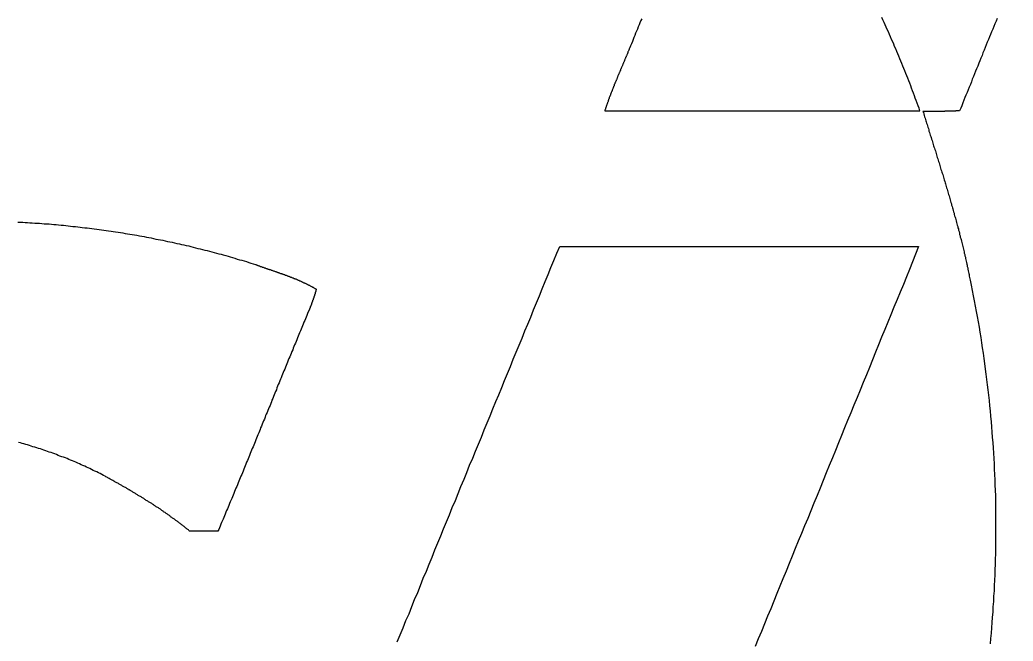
# Model space of a CAD drawing. Extents: x 0 to 712, y 0 to 505.
# Drawn here: x 197.59 to 217.49, y 437.72 to 450.17 of the extents above; entities that cross this region are included whole.
import ezdxf

# ---------------------------------------------------------------- set-up
doc = ezdxf.new("R2010")
doc.units = 0
doc.layers.add('GRAVIRANJE', color=3, linetype='CONTINUOUS')
doc.layers.add('IZREZ', color=7, linetype='CONTINUOUS')

msp = doc.modelspace()

# ---------------------------------------------------------------- linework, layer by layer
at = {"layer": 'GRAVIRANJE'}
for points in [[(210.046, 450.191), (210.028, 450.152), (210.011, 450.108), (209.994, 450.065), (209.976, 450.025), (209.959, 449.982), (209.941, 449.943), (209.924, 449.899), (209.907, 449.855), (209.889, 449.816), (209.872, 449.773), (209.859, 449.733), (209.841, 449.69), (209.824, 449.646), (209.806, 449.607), (209.802, 449.598), (209.798, 449.585), (209.793, 449.577), (209.789, 449.568), (209.785, 449.559), (209.78, 449.546), (209.776, 449.537), (209.771, 449.529), (209.767, 449.52), (209.767, 449.507), (209.763, 449.498), (209.758, 449.49), (209.754, 449.481), (209.75, 449.468), (209.745, 449.459), (209.741, 449.45), (209.737, 449.442), (209.732, 449.429), (209.728, 449.42), (209.724, 449.411), (209.719, 449.398), (209.715, 449.389), (209.711, 449.381), (209.706, 449.372), (209.702, 449.359), (209.702, 449.35), (209.697, 449.341), (209.693, 449.333), (209.689, 449.32), (209.684, 449.311), (209.68, 449.302), (209.676, 449.294), (209.671, 449.28), (209.667, 449.272), (209.663, 449.263), (209.658, 449.254), (209.654, 449.241), (209.65, 449.233), (209.645, 449.224), (209.641, 449.215), (209.636, 449.202), (209.632, 449.193), (209.628, 449.185), (209.623, 449.176), (209.623, 449.163), (209.619, 449.154), (209.615, 449.145), (209.61, 449.137), (209.606, 449.124), (209.602, 449.115), (209.597, 449.106), (209.593, 449.097), (209.589, 449.084), (209.584, 449.076), (209.58, 449.067), (209.575, 449.058), (209.571, 449.045), (209.567, 449.037), (209.562, 449.028), (209.558, 449.019), (209.554, 449.006), (209.554, 448.997), (209.549, 448.989), (209.545, 448.98), (209.541, 448.967), (209.536, 448.958), (209.532, 448.949), (209.528, 448.941), (209.523, 448.928), (209.519, 448.919), (209.514, 448.91), (209.51, 448.897), (209.506, 448.888), (209.501, 448.88), (209.497, 448.871), (209.497, 448.858), (209.493, 448.849), (209.488, 448.84), (209.484, 448.832), (209.48, 448.819), (209.475, 448.81), (209.471, 448.801), (209.467, 448.788), (209.462, 448.78), (209.458, 448.771), (209.454, 448.762), (209.454, 448.749), (209.449, 448.74), (209.445, 448.732), (209.44, 448.723), (209.436, 448.71), (209.432, 448.701), (209.427, 448.692), (209.423, 448.679), (209.423, 448.671), (209.419, 448.662), (209.414, 448.653), (209.41, 448.64), (209.406, 448.631), (209.401, 448.623), (209.397, 448.61), (209.397, 448.601), (209.393, 448.592), (209.388, 448.583), (209.384, 448.57), (209.379, 448.562), (209.375, 448.553), (209.375, 448.54), (209.371, 448.531), (209.366, 448.522), (209.362, 448.509), (209.358, 448.501), (209.353, 448.492), (209.353, 448.483), (209.349, 448.47), (209.345, 448.462), (209.34, 448.453), (209.336, 448.44), (209.336, 448.431), (209.332, 448.422), (209.327, 448.409), (209.323, 448.401), (209.323, 448.392), (209.318, 448.379), (209.314, 448.37), (209.31, 448.361), (209.305, 448.348), (209.358, 448.348), (209.406, 448.348), (209.458, 448.348), (209.506, 448.348), (209.554, 448.348), (209.606, 448.348), (209.654, 448.348), (209.706, 448.348), (209.754, 448.348), (209.802, 448.348), (209.854, 448.348), (209.902, 448.348), (209.954, 448.348), (210.002, 448.348), (210.05, 448.348), (210.103, 448.348), (210.15, 448.348), (210.203, 448.348), (210.251, 448.348), (210.299, 448.348), (210.351, 448.348), (210.399, 448.348), (210.447, 448.348), (210.499, 448.348), (210.547, 448.348), (210.599, 448.348), (210.647, 448.348), (210.695, 448.348), (210.747, 448.348), (210.795, 448.348), (210.847, 448.348), (210.895, 448.348), (210.943, 448.348), (210.996, 448.348), (211.043, 448.348), (211.096, 448.348), (211.144, 448.348), (211.192, 448.348), (211.244, 448.348), (211.292, 448.348), (211.344, 448.348), (211.392, 448.348), (211.44, 448.344), (211.492, 448.344), (211.54, 448.344), (211.592, 448.344), (211.64, 448.344), (211.688, 448.344), (211.74, 448.344), (211.788, 448.344), (211.841, 448.344), (211.889, 448.344), (211.936, 448.344), (211.989, 448.344), (212.037, 448.344), (212.089, 448.344), (212.137, 448.344), (212.185, 448.344), (212.237, 448.344), (212.285, 448.344), (212.337, 448.344), (212.385, 448.344), (212.433, 448.344), (212.485, 448.344), (212.533, 448.344), (212.585, 448.344), (212.633, 448.344), (212.681, 448.344), (212.734, 448.344), (212.781, 448.344), (212.834, 448.344), (212.882, 448.344), (212.93, 448.344), (212.982, 448.344), (213.03, 448.344), (213.082, 448.344), (213.13, 448.344), (213.178, 448.344), (213.23, 448.344), (213.278, 448.344), (213.33, 448.344), (213.378, 448.344), (213.426, 448.344), (213.478, 448.344), (213.526, 448.348), (213.579, 448.348), (213.627, 448.348), (213.679, 448.348), (213.727, 448.348), (213.775, 448.348), (213.827, 448.348), (213.875, 448.348), (213.927, 448.348), (213.975, 448.348), (214.023, 448.348), (214.075, 448.348), (214.123, 448.348), (214.175, 448.348), (214.223, 448.348), (214.271, 448.348), (214.324, 448.348), (214.371, 448.348), (214.424, 448.348), (214.472, 448.348), (214.52, 448.348), (214.572, 448.348), (214.62, 448.348), (214.672, 448.348), (214.72, 448.348), (214.772, 448.348), (214.82, 448.348), (214.868, 448.348), (214.92, 448.348), (214.968, 448.348), (215.02, 448.348), (215.068, 448.348), (215.116, 448.348), (215.169, 448.348), (215.216, 448.348), (215.269, 448.348), (215.317, 448.348), (215.369, 448.348), (215.417, 448.348), (215.465, 448.348), (215.517, 448.348), (215.565, 448.348), (215.617, 448.348), (215.6, 448.401), (215.582, 448.448), (215.561, 448.501), (215.543, 448.549), (215.526, 448.601), (215.508, 448.649), (215.491, 448.701), (215.469, 448.749), (215.452, 448.797), (215.434, 448.849), (215.413, 448.897), (215.395, 448.945), (215.378, 448.997), (215.356, 449.045), (215.338, 449.093), (215.317, 449.145), (215.299, 449.193), (215.277, 449.241), (215.256, 449.294), (215.238, 449.341), (215.216, 449.389), (215.195, 449.437), (215.177, 449.485), (215.156, 449.537), (215.134, 449.585), (215.112, 449.633), (215.095, 449.681), (215.073, 449.729), (215.051, 449.777), (215.029, 449.829), (215.007, 449.877), (214.986, 449.925), (214.964, 449.973), (214.942, 450.021), (214.92, 450.069), (214.899, 450.117), (214.877, 450.165), (214.855, 450.213)], [(217.164, 450.195), (217.142, 450.139), (217.12, 450.086), (217.098, 450.034), (217.077, 449.982), (217.055, 449.929), (217.033, 449.877), (217.011, 449.825), (216.989, 449.773), (216.968, 449.72), (216.946, 449.664), (216.924, 449.611), (216.902, 449.559), (216.88, 449.507), (216.863, 449.455), (216.841, 449.402), (216.819, 449.35), (216.798, 449.298), (216.776, 449.241), (216.754, 449.189), (216.732, 449.137), (216.711, 449.084), (216.689, 449.032), (216.667, 448.98), (216.65, 448.928), (216.628, 448.875), (216.606, 448.819), (216.584, 448.766), (216.562, 448.714), (216.541, 448.662), (216.519, 448.61), (216.497, 448.557), (216.48, 448.505), (216.458, 448.448), (216.436, 448.396), (216.414, 448.344), (216.41, 448.344), (216.401, 448.344), (216.397, 448.344), (216.393, 448.344), (216.384, 448.344), (216.38, 448.344), (216.375, 448.344), (216.366, 448.344), (216.362, 448.344), (216.358, 448.344), (216.353, 448.344), (216.345, 448.344), (216.34, 448.344), (216.336, 448.34), (216.327, 448.34), (216.323, 448.34), (216.319, 448.34), (216.31, 448.34), (216.305, 448.34), (216.301, 448.34), (216.292, 448.34), (216.288, 448.34), (216.284, 448.34), (216.275, 448.34), (216.271, 448.34), (216.266, 448.34), (216.258, 448.34), (216.253, 448.34), (216.249, 448.34), (216.24, 448.34), (216.236, 448.34), (216.231, 448.34), (216.223, 448.34), (216.218, 448.34), (216.214, 448.34), (216.205, 448.34), (216.201, 448.34), (216.197, 448.34), (216.188, 448.34), (216.184, 448.34), (216.179, 448.34), (216.17, 448.34), (216.166, 448.34), (216.162, 448.34), (216.153, 448.34), (216.149, 448.34), (216.144, 448.34), (216.136, 448.34), (216.131, 448.34), (216.127, 448.34), (216.118, 448.34), (216.114, 448.335), (216.109, 448.335), (216.101, 448.335), (216.096, 448.335), (216.092, 448.335), (216.083, 448.335), (216.079, 448.335), (216.075, 448.335), (216.066, 448.335), (216.062, 448.335), (216.057, 448.335), (216.048, 448.335), (216.044, 448.335), (216.04, 448.335), (216.031, 448.335), (216.027, 448.335), (216.022, 448.335), (216.014, 448.335), (216.009, 448.335), (216.005, 448.335), (215.996, 448.335), (215.992, 448.335), (215.988, 448.335), (215.979, 448.335), (215.974, 448.335), (215.97, 448.335), (215.961, 448.335), (215.957, 448.335), (215.953, 448.335), (215.944, 448.335), (215.94, 448.335), (215.935, 448.335), (215.927, 448.335), (215.922, 448.335), (215.918, 448.335), (215.909, 448.335), (215.905, 448.335), (215.9, 448.335), (215.892, 448.335), (215.887, 448.335), (215.883, 448.335), (215.874, 448.335), (215.87, 448.335), (215.866, 448.335), (215.857, 448.335), (215.852, 448.335), (215.848, 448.335), (215.839, 448.335), (215.835, 448.335), (215.831, 448.335), (215.822, 448.335), (215.818, 448.335), (215.813, 448.335), (215.805, 448.335), (215.8, 448.335), (215.796, 448.335), (215.787, 448.335), (215.783, 448.335), (215.778, 448.335), (215.77, 448.335), (215.765, 448.335), (215.761, 448.335), (215.757, 448.335), (215.748, 448.335), (215.744, 448.335), (215.739, 448.335), (215.73, 448.335), (215.726, 448.335), (215.722, 448.335), (215.713, 448.335), (215.709, 448.335), (215.704, 448.335), (215.696, 448.335), (215.691, 448.335), (215.687, 448.335), (215.678, 448.335), (215.687, 448.309), (215.696, 448.283), (215.704, 448.252), (215.713, 448.226), (215.722, 448.2), (215.73, 448.174), (215.735, 448.148), (215.744, 448.122), (215.752, 448.096), (215.761, 448.069), (215.77, 448.043), (215.778, 448.017), (215.787, 447.991), (215.796, 447.965), (215.8, 447.939), (215.809, 447.913), (215.818, 447.887), (215.826, 447.86), (215.835, 447.834), (215.844, 447.808), (215.852, 447.778), (215.861, 447.751), (215.87, 447.725), (215.874, 447.699), (215.883, 447.673), (215.892, 447.647), (215.9, 447.621), (215.909, 447.595), (215.918, 447.569), (215.927, 447.542), (215.935, 447.516), (215.944, 447.49), (215.948, 447.464), (215.957, 447.438), (215.966, 447.412), (215.974, 447.386), (215.983, 447.359), (215.992, 447.329), (216.001, 447.303), (216.009, 447.277), (216.018, 447.251), (216.022, 447.224), (216.031, 447.198), (216.04, 447.172), (216.048, 447.146), (216.057, 447.12), (216.066, 447.094), (216.075, 447.068), (216.083, 447.041), (216.088, 447.015), (216.096, 446.989), (216.105, 446.963), (216.114, 446.933), (216.123, 446.906), (216.131, 446.88), (216.136, 446.854), (216.144, 446.828), (216.153, 446.802), (216.162, 446.776), (216.17, 446.75), (216.179, 446.723), (216.184, 446.697), (216.192, 446.671), (216.201, 446.645), (216.21, 446.615), (216.218, 446.588), (216.223, 446.562), (216.231, 446.536), (216.24, 446.51), (216.249, 446.484), (216.253, 446.458), (216.262, 446.432), (216.271, 446.405), (216.279, 446.379), (216.284, 446.349), (216.292, 446.323), (216.301, 446.297), (216.305, 446.27), (216.314, 446.244), (216.323, 446.218), (216.332, 446.192), (216.336, 446.166), (216.345, 446.14), (216.353, 446.109), (216.358, 446.083), (216.366, 446.057), (216.375, 446.031), (216.38, 446.005), (216.388, 445.979), (216.393, 445.952), (216.401, 445.926), (216.41, 445.896), (216.414, 445.87), (216.423, 445.844), (216.427, 445.817), (216.436, 445.791), (216.441, 445.765), (216.449, 445.735), (216.458, 445.709), (216.462, 445.682), (216.471, 445.656), (216.475, 445.63), (216.484, 445.604), (216.488, 445.573), (216.497, 445.547), (216.502, 445.521), (216.506, 445.495), (216.515, 445.469), (216.519, 445.443), (216.528, 445.412), (216.532, 445.386), (216.541, 445.36), (216.545, 445.334), (216.549, 445.308), (216.558, 445.277), (216.562, 445.251), (216.567, 445.225), (216.576, 445.199), (216.58, 445.173), (216.584, 445.142), (216.589, 445.116), (216.597, 445.09), (216.602, 445.064), (216.606, 445.033), (216.61, 445.007), (216.619, 444.981), (216.623, 444.955), (216.645, 444.85), (216.667, 444.746), (216.684, 444.641), (216.706, 444.537), (216.728, 444.432), (216.745, 444.328), (216.763, 444.223), (216.785, 444.119), (216.802, 444.014), (216.819, 443.909), (216.837, 443.805), (216.85, 443.7), (216.867, 443.596), (216.885, 443.491), (216.898, 443.387), (216.911, 443.282), (216.928, 443.173), (216.941, 443.069), (216.955, 442.964), (216.968, 442.86), (216.981, 442.755), (216.989, 442.651), (217.002, 442.542), (217.011, 442.437), (217.024, 442.333), (217.033, 442.228), (217.042, 442.119), (217.05, 442.015), (217.059, 441.91), (217.068, 441.806), (217.077, 441.697), (217.085, 441.592), (217.09, 441.488), (217.098, 441.379), (217.103, 441.274), (217.107, 441.17), (217.111, 441.061), (217.116, 440.956), (217.12, 440.852), (217.124, 440.743), (217.129, 440.638), (217.129, 440.534), (217.133, 440.425), (217.133, 440.32), (217.133, 440.216), (217.133, 440.107), (217.133, 440.002), (217.133, 439.898), (217.133, 439.789), (217.133, 439.684), (217.133, 439.58), (217.129, 439.471), (217.124, 439.366), (217.124, 439.262), (217.12, 439.153), (217.116, 439.048), (217.111, 438.944), (217.107, 438.835), (217.103, 438.73), (217.094, 438.626), (217.09, 438.517), (217.081, 438.412), (217.077, 438.308), (217.068, 438.199), (217.059, 438.094), (217.05, 437.99), (217.042, 437.885), (217.033, 437.776), (217.024, 437.672)], [(197.553, 446.118), (197.601, 446.114), (197.649, 446.114), (197.697, 446.109), (197.745, 446.109), (197.792, 446.105), (197.84, 446.101), (197.888, 446.096), (197.936, 446.096), (197.984, 446.092), (198.032, 446.087), (198.08, 446.083), (198.128, 446.079), (198.176, 446.079), (198.224, 446.074), (198.272, 446.07), (198.32, 446.066), (198.367, 446.061), (198.415, 446.057), (198.463, 446.053), (198.511, 446.048), (198.559, 446.044), (198.607, 446.035), (198.655, 446.031), (198.703, 446.027), (198.751, 446.022), (198.799, 446.018), (198.842, 446.009), (198.89, 446.005), (198.938, 446), (198.986, 445.992), (199.034, 445.987), (199.082, 445.983), (199.13, 445.974), (199.178, 445.97), (199.226, 445.961), (199.274, 445.957), (199.321, 445.948), (199.369, 445.944), (199.417, 445.935), (199.461, 445.926), (199.509, 445.922), (199.557, 445.913), (199.605, 445.905), (199.653, 445.9), (199.7, 445.891), (199.748, 445.883), (199.796, 445.874), (199.84, 445.865), (199.888, 445.861), (199.936, 445.852), (199.984, 445.844), (200.031, 445.835), (200.079, 445.826), (200.127, 445.817), (200.171, 445.809), (200.219, 445.8), (200.267, 445.791), (200.315, 445.778), (200.363, 445.77), (200.406, 445.761), (200.454, 445.752), (200.502, 445.743), (200.55, 445.73), (200.598, 445.722), (200.641, 445.713), (200.689, 445.7), (200.737, 445.691), (200.785, 445.682), (200.829, 445.669), (200.877, 445.661), (200.924, 445.648), (200.972, 445.639), (201.016, 445.626), (201.064, 445.617), (201.112, 445.604), (201.155, 445.591), (201.203, 445.582), (201.251, 445.569), (201.295, 445.556), (201.343, 445.547), (201.391, 445.534), (201.434, 445.521), (201.482, 445.508), (201.53, 445.495), (201.573, 445.482), (201.621, 445.473), (201.665, 445.46), (201.713, 445.447), (201.761, 445.434), (201.804, 445.421), (201.852, 445.408), (201.896, 445.391), (201.944, 445.377), (201.992, 445.364), (202.035, 445.351), (202.083, 445.338), (202.127, 445.325), (202.175, 445.308), (202.218, 445.295), (202.266, 445.282), (202.31, 445.264), (202.318, 445.264), (202.331, 445.26), (202.34, 445.255), (202.349, 445.251), (202.358, 445.247), (202.366, 445.247), (202.379, 445.242), (202.388, 445.238), (202.397, 445.234), (202.405, 445.229), (202.419, 445.229), (202.427, 445.225), (202.436, 445.221), (202.445, 445.216), (202.458, 445.212), (202.466, 445.212), (202.475, 445.208), (202.484, 445.203), (202.497, 445.199), (202.506, 445.199), (202.514, 445.195), (202.523, 445.19), (202.536, 445.186), (202.545, 445.181), (202.554, 445.181), (202.562, 445.177), (202.575, 445.173), (202.584, 445.168), (202.593, 445.168), (202.602, 445.164), (202.615, 445.16), (202.623, 445.155), (202.632, 445.151), (202.641, 445.151), (202.654, 445.147), (202.662, 445.142), (202.671, 445.138), (202.68, 445.138), (202.693, 445.134), (202.702, 445.129), (202.71, 445.125), (202.719, 445.125), (202.732, 445.12), (202.741, 445.116), (202.75, 445.112), (202.758, 445.107), (202.771, 445.107), (202.78, 445.103), (202.789, 445.099), (202.798, 445.094), (202.811, 445.09), (202.819, 445.09), (202.828, 445.086), (202.837, 445.081), (202.85, 445.077), (202.859, 445.073), (202.867, 445.073), (202.876, 445.068), (202.889, 445.064), (202.898, 445.059), (202.906, 445.055), (202.915, 445.055), (202.924, 445.051), (202.937, 445.046), (202.946, 445.042), (202.954, 445.038), (202.963, 445.033), (202.976, 445.033), (202.985, 445.029), (202.994, 445.025), (203.002, 445.02), (203.011, 445.016), (203.024, 445.012), (203.033, 445.012), (203.041, 445.007), (203.05, 445.003), (203.063, 444.998), (203.072, 444.994), (203.081, 444.99), (203.089, 444.985), (203.098, 444.981), (203.111, 444.977), (203.12, 444.977), (203.129, 444.972), (203.137, 444.968), (203.146, 444.964), (203.155, 444.959), (203.168, 444.955), (203.177, 444.951), (203.185, 444.946), (203.194, 444.942), (203.203, 444.938), (203.216, 444.933), (203.224, 444.929), (203.233, 444.924), (203.242, 444.92), (203.251, 444.916), (203.259, 444.911), (203.268, 444.907), (203.281, 444.903), (203.29, 444.898), (203.298, 444.894), (203.307, 444.89), (203.316, 444.885), (203.325, 444.881), (203.333, 444.877), (203.346, 444.872), (203.355, 444.868), (203.364, 444.863), (203.373, 444.859), (203.381, 444.855), (203.39, 444.85), (203.399, 444.846), (203.407, 444.842), (203.416, 444.833), (203.429, 444.829), (203.438, 444.824), (203.447, 444.82), (203.455, 444.816), (203.464, 444.811), (203.473, 444.807), (203.481, 444.798), (203.49, 444.794), (203.499, 444.789), (203.508, 444.785), (203.516, 444.781), (203.525, 444.772), (203.525, 444.772), (203.525, 444.768), (203.525, 444.763), (203.521, 444.759), (203.521, 444.755), (203.521, 444.75), (203.521, 444.746), (203.521, 444.746), (203.516, 444.741), (203.516, 444.737), (203.516, 444.733), (203.516, 444.728), (203.516, 444.724), (203.512, 444.724), (203.512, 444.72), (203.512, 444.715), (203.512, 444.711), (203.508, 444.707), (203.508, 444.702), (203.508, 444.702), (203.508, 444.698), (203.508, 444.694), (203.503, 444.689), (203.503, 444.685), (203.503, 444.681), (203.503, 444.681), (203.499, 444.676), (203.499, 444.672), (203.499, 444.667), (203.499, 444.663), (203.494, 444.659), (203.494, 444.659), (203.494, 444.654), (203.494, 444.65), (203.49, 444.646), (203.49, 444.641), (203.49, 444.637), (203.486, 444.637), (203.486, 444.633), (203.486, 444.628), (203.486, 444.624), (203.481, 444.62), (203.481, 444.615), (203.481, 444.615), (203.481, 444.611), (203.477, 444.606), (203.477, 444.602), (203.477, 444.598), (203.473, 444.593), (203.473, 444.593), (203.473, 444.589), (203.473, 444.585), (203.468, 444.58), (203.468, 444.576), (203.468, 444.572), (203.464, 444.572), (203.464, 444.567), (203.464, 444.563), (203.464, 444.559), (203.46, 444.554), (203.46, 444.554), (203.46, 444.55), (203.455, 444.545), (203.455, 444.541), (203.455, 444.537), (203.451, 444.532), (203.451, 444.532), (203.451, 444.528), (203.451, 444.524), (203.447, 444.519), (203.447, 444.515), (203.447, 444.511), (203.442, 444.511), (203.442, 444.506), (203.442, 444.502), (203.438, 444.498), (203.438, 444.493), (203.438, 444.493), (203.434, 444.489), (203.434, 444.484), (203.434, 444.48), (203.429, 444.476), (203.429, 444.471), (203.429, 444.471), (203.429, 444.467), (203.425, 444.463), (203.425, 444.458), (203.425, 444.454), (203.42, 444.454), (203.42, 444.45), (203.42, 444.445), (203.416, 444.441), (203.416, 444.437), (203.416, 444.432), (203.412, 444.432), (203.412, 444.428), (203.412, 444.424), (203.407, 444.419), (203.407, 444.415), (203.407, 444.415), (203.403, 444.41), (203.403, 444.406), (203.403, 444.402), (203.403, 444.397), (203.399, 444.393), (203.399, 444.393), (203.399, 444.389), (203.394, 444.384), (203.394, 444.38), (203.394, 444.376), (203.39, 444.376), (203.39, 444.371), (203.39, 444.367), (203.386, 444.363), (203.386, 444.358), (203.386, 444.354), (203.381, 444.354), (203.381, 444.349), (203.381, 444.345), (203.377, 444.341), (203.377, 444.336), (203.377, 444.336), (203.373, 444.332), (203.373, 444.328), (203.373, 444.323), (203.368, 444.319), (203.368, 444.319), (203.355, 444.284), (203.342, 444.249), (203.325, 444.214), (203.312, 444.18), (203.298, 444.145), (203.281, 444.11), (203.268, 444.075), (203.255, 444.04), (203.237, 444.005), (203.224, 443.97), (203.211, 443.936), (203.194, 443.901), (203.181, 443.866), (203.168, 443.831), (203.155, 443.796), (203.137, 443.761), (203.124, 443.727), (203.111, 443.692), (203.094, 443.661), (203.081, 443.626), (203.068, 443.592), (203.055, 443.557), (203.037, 443.522), (203.024, 443.487), (203.011, 443.452), (202.998, 443.417), (202.98, 443.382), (202.967, 443.348), (202.954, 443.313), (202.937, 443.278), (202.924, 443.243), (202.911, 443.208), (202.898, 443.173), (202.88, 443.138), (202.867, 443.104), (202.854, 443.069), (202.841, 443.034), (202.824, 442.999), (202.811, 442.969), (202.798, 442.934), (202.784, 442.899), (202.767, 442.864), (202.754, 442.829), (202.741, 442.794), (202.728, 442.76), (202.71, 442.725), (202.697, 442.69), (202.684, 442.655), (202.671, 442.62), (202.658, 442.585), (202.641, 442.55), (202.628, 442.516), (202.615, 442.481), (202.602, 442.446), (202.584, 442.411), (202.571, 442.376), (202.558, 442.341), (202.545, 442.306), (202.527, 442.272), (202.514, 442.241), (202.501, 442.206), (202.488, 442.171), (202.471, 442.137), (202.458, 442.102), (202.445, 442.067), (202.432, 442.032), (202.414, 441.997), (202.401, 441.962), (202.388, 441.928), (202.375, 441.893), (202.358, 441.858), (202.345, 441.823), (202.331, 441.788), (202.318, 441.753), (202.301, 441.718), (202.288, 441.684), (202.275, 441.649), (202.262, 441.614), (202.244, 441.583), (202.231, 441.549), (202.218, 441.514), (202.205, 441.479), (202.188, 441.444), (202.175, 441.409), (202.162, 441.374), (202.148, 441.339), (202.131, 441.305), (202.118, 441.27), (202.105, 441.235), (202.092, 441.2), (202.074, 441.165), (202.061, 441.13), (202.048, 441.096), (202.035, 441.061), (202.018, 441.03), (202.005, 440.995), (201.992, 440.96), (201.979, 440.926), (201.961, 440.891), (201.948, 440.856), (201.935, 440.821), (201.918, 440.786), (201.905, 440.751), (201.891, 440.717), (201.874, 440.682), (201.861, 440.647), (201.848, 440.612), (201.835, 440.577), (201.817, 440.542), (201.804, 440.512), (201.791, 440.477), (201.774, 440.442), (201.761, 440.407), (201.748, 440.372), (201.73, 440.338), (201.717, 440.303), (201.704, 440.268), (201.687, 440.233), (201.674, 440.198), (201.661, 440.163), (201.643, 440.128), (201.63, 440.098), (201.617, 440.063), (201.6, 440.028), (201.587, 439.993), (201.573, 439.959), (201.556, 439.924), (201.552, 439.924), (201.547, 439.924), (201.543, 439.924), (201.539, 439.924), (201.534, 439.924), (201.53, 439.924), (201.526, 439.924), (201.521, 439.924), (201.517, 439.924), (201.513, 439.924), (201.508, 439.924), (201.504, 439.924), (201.499, 439.924), (201.495, 439.924), (201.491, 439.924), (201.486, 439.924), (201.482, 439.924), (201.478, 439.924), (201.473, 439.924), (201.469, 439.924), (201.465, 439.924), (201.46, 439.924), (201.456, 439.924), (201.452, 439.924), (201.447, 439.924), (201.443, 439.924), (201.438, 439.924), (201.434, 439.924), (201.43, 439.924), (201.425, 439.924), (201.421, 439.924), (201.417, 439.924), (201.412, 439.924), (201.408, 439.924), (201.404, 439.924), (201.399, 439.924), (201.395, 439.924), (201.391, 439.924), (201.386, 439.924), (201.382, 439.924), (201.377, 439.924), (201.373, 439.924), (201.369, 439.924), (201.364, 439.924), (201.36, 439.924), (201.356, 439.924), (201.351, 439.924), (201.347, 439.924), (201.343, 439.924), (201.338, 439.924), (201.334, 439.924), (201.33, 439.924), (201.325, 439.924), (201.321, 439.924), (201.316, 439.924), (201.308, 439.924), (201.303, 439.924), (201.299, 439.924), (201.295, 439.924), (201.29, 439.924), (201.286, 439.924), (201.282, 439.924), (201.277, 439.924), (201.273, 439.924), (201.269, 439.924), (201.264, 439.924), (201.26, 439.924), (201.256, 439.924), (201.251, 439.924), (201.247, 439.924), (201.242, 439.924), (201.238, 439.924), (201.234, 439.924), (201.229, 439.924), (201.225, 439.924), (201.221, 439.924), (201.216, 439.924), (201.212, 439.924), (201.208, 439.924), (201.203, 439.924), (201.199, 439.924), (201.195, 439.924), (201.19, 439.924), (201.186, 439.924), (201.181, 439.924), (201.177, 439.924), (201.173, 439.924), (201.168, 439.924), (201.164, 439.924), (201.155, 439.924), (201.151, 439.924), (201.147, 439.924), (201.142, 439.928), (201.138, 439.928), (201.134, 439.928), (201.129, 439.928), (201.125, 439.928), (201.12, 439.928), (201.116, 439.928), (201.112, 439.928), (201.107, 439.928), (201.103, 439.928), (201.099, 439.928), (201.094, 439.928), (201.09, 439.928), (201.086, 439.928), (201.081, 439.928), (201.077, 439.928), (201.073, 439.928), (201.068, 439.928), (201.064, 439.928), (201.059, 439.928), (201.055, 439.928), (201.051, 439.928), (201.046, 439.928), (201.042, 439.928), (201.038, 439.928), (201.033, 439.928), (201.029, 439.928), (201.025, 439.928), (201.016, 439.928), (201.012, 439.928), (201.007, 439.928), (201.003, 439.928), (200.999, 439.928), (200.994, 439.928), (200.99, 439.928), (200.977, 439.941), (200.968, 439.95), (200.955, 439.959), (200.942, 439.967), (200.929, 439.98), (200.916, 439.989), (200.903, 439.998), (200.894, 440.007), (200.881, 440.02), (200.868, 440.028), (200.855, 440.037), (200.842, 440.046), (200.829, 440.059), (200.816, 440.068), (200.802, 440.076), (200.789, 440.085), (200.781, 440.094), (200.768, 440.107), (200.755, 440.115), (200.742, 440.124), (200.728, 440.133), (200.715, 440.142), (200.702, 440.15), (200.689, 440.163), (200.676, 440.172), (200.663, 440.181), (200.65, 440.189), (200.637, 440.198), (200.624, 440.207), (200.611, 440.216), (200.602, 440.224), (200.589, 440.237), (200.576, 440.246), (200.563, 440.255), (200.55, 440.264), (200.537, 440.272), (200.524, 440.281), (200.511, 440.29), (200.498, 440.298), (200.484, 440.307), (200.471, 440.316), (200.458, 440.325), (200.445, 440.333), (200.432, 440.342), (200.419, 440.355), (200.406, 440.364), (200.393, 440.372), (200.38, 440.381), (200.367, 440.39), (200.354, 440.399), (200.336, 440.407), (200.323, 440.416), (200.31, 440.425), (200.297, 440.433), (200.284, 440.442), (200.271, 440.451), (200.258, 440.46), (200.245, 440.468), (200.232, 440.477), (200.219, 440.486), (200.206, 440.494), (200.193, 440.499), (200.18, 440.507), (200.167, 440.516), (200.153, 440.525), (200.14, 440.534), (200.123, 440.542), (200.11, 440.551), (200.097, 440.56), (200.084, 440.568), (200.071, 440.577), (200.058, 440.586), (200.045, 440.595), (200.031, 440.603), (200.018, 440.612), (200.005, 440.621), (199.988, 440.625), (199.975, 440.634), (199.962, 440.642), (199.949, 440.651), (199.936, 440.66), (199.923, 440.669), (199.91, 440.677), (199.896, 440.686), (199.879, 440.695), (199.866, 440.699), (199.853, 440.708), (199.84, 440.717), (199.827, 440.725), (199.814, 440.734), (199.801, 440.743), (199.783, 440.751), (199.77, 440.756), (199.757, 440.764), (199.744, 440.773), (199.731, 440.782), (199.718, 440.791), (199.705, 440.799), (199.687, 440.804), (199.674, 440.812), (199.661, 440.821), (199.648, 440.83), (199.635, 440.839), (199.622, 440.847), (199.605, 440.852), (199.592, 440.86), (199.578, 440.869), (199.565, 440.878), (199.552, 440.886), (199.535, 440.891), (199.522, 440.899), (199.509, 440.908), (199.496, 440.917), (199.483, 440.926), (199.47, 440.93), (199.452, 440.939), (199.439, 440.947), (199.426, 440.956), (199.413, 440.96), (199.4, 440.969), (199.382, 440.978), (199.369, 440.987), (199.356, 440.991), (199.343, 441), (199.33, 441.008), (199.313, 441.017), (199.3, 441.026), (199.265, 441.043), (199.234, 441.061), (199.199, 441.078), (199.165, 441.096), (199.13, 441.113), (199.095, 441.13), (199.06, 441.143), (199.025, 441.161), (198.99, 441.178), (198.96, 441.196), (198.925, 441.209), (198.89, 441.226), (198.855, 441.244), (198.821, 441.257), (198.786, 441.274), (198.751, 441.287), (198.712, 441.305), (198.677, 441.318), (198.642, 441.335), (198.607, 441.348), (198.572, 441.361), (198.537, 441.379), (198.503, 441.392), (198.468, 441.405), (198.433, 441.418), (198.394, 441.431), (198.359, 441.444), (198.324, 441.461), (198.289, 441.474), (198.254, 441.488), (198.215, 441.501), (198.18, 441.509), (198.145, 441.522), (198.11, 441.535), (198.071, 441.549), (198.036, 441.562), (198.002, 441.575), (197.962, 441.583), (197.928, 441.596), (197.893, 441.61), (197.853, 441.618), (197.819, 441.631), (197.784, 441.64), (197.745, 441.653), (197.71, 441.662), (197.671, 441.675), (197.636, 441.684), (197.601, 441.692), (197.562, 441.705)], [(205.15, 437.707), (205.211, 437.85), (205.267, 437.99), (205.324, 438.133), (205.385, 438.273), (205.442, 438.417), (205.498, 438.556), (205.559, 438.7), (205.616, 438.839), (205.672, 438.983), (205.733, 439.122), (205.79, 439.266), (205.847, 439.405), (205.903, 439.549), (205.964, 439.689), (206.021, 439.832), (206.078, 439.972), (206.139, 440.115), (206.195, 440.255), (206.252, 440.399), (206.313, 440.538), (206.369, 440.682), (206.426, 440.821), (206.487, 440.965), (206.544, 441.104), (206.6, 441.248), (206.661, 441.387), (206.718, 441.531), (206.775, 441.671), (206.836, 441.81), (206.892, 441.954), (206.949, 442.093), (207.01, 442.237), (207.066, 442.376), (207.123, 442.52), (207.184, 442.659), (207.241, 442.803), (207.297, 442.942), (207.358, 443.086), (207.415, 443.226), (207.472, 443.369), (207.533, 443.509), (207.589, 443.652), (207.65, 443.792), (207.707, 443.936), (207.763, 444.075), (207.824, 444.214), (207.881, 444.358), (207.938, 444.498), (207.999, 444.641), (208.055, 444.781), (208.112, 444.924), (208.173, 445.064), (208.229, 445.208), (208.286, 445.347), (208.347, 445.491), (208.404, 445.63), (208.46, 445.63), (208.517, 445.63), (208.574, 445.63), (208.63, 445.63), (208.687, 445.63), (208.743, 445.63), (208.8, 445.63), (208.857, 445.63), (208.913, 445.63), (208.97, 445.63), (209.027, 445.63), (209.083, 445.63), (209.14, 445.63), (209.196, 445.63), (209.253, 445.63), (209.31, 445.63), (209.366, 445.63), (209.423, 445.63), (209.48, 445.63), (209.536, 445.63), (209.593, 445.63), (209.65, 445.63), (209.706, 445.63), (209.763, 445.63), (209.819, 445.63), (209.876, 445.63), (209.933, 445.63), (209.989, 445.63), (210.046, 445.63), (210.103, 445.63), (210.159, 445.63), (210.216, 445.63), (210.272, 445.63), (210.329, 445.63), (210.386, 445.63), (210.442, 445.63), (210.499, 445.63), (210.556, 445.63), (210.612, 445.63), (210.669, 445.63), (210.725, 445.63), (210.782, 445.63), (210.839, 445.63), (210.895, 445.63), (210.952, 445.63), (211.009, 445.63), (211.065, 445.63), (211.122, 445.63), (211.178, 445.63), (211.235, 445.63), (211.292, 445.63), (211.348, 445.63), (211.405, 445.63), (211.462, 445.63), (211.518, 445.63), (211.575, 445.63), (211.632, 445.63), (211.688, 445.63), (211.745, 445.63), (211.801, 445.63), (211.858, 445.63), (211.915, 445.63), (211.971, 445.63), (212.028, 445.63), (212.085, 445.63), (212.141, 445.63), (212.198, 445.63), (212.254, 445.63), (212.311, 445.63), (212.368, 445.63), (212.424, 445.63), (212.481, 445.63), (212.538, 445.63), (212.594, 445.63), (212.651, 445.63), (212.707, 445.63), (212.764, 445.63), (212.821, 445.63), (212.877, 445.63), (212.934, 445.63), (212.991, 445.63), (213.047, 445.63), (213.104, 445.63), (213.16, 445.63), (213.217, 445.63), (213.274, 445.63), (213.33, 445.63), (213.387, 445.63), (213.444, 445.63), (213.5, 445.63), (213.557, 445.63), (213.613, 445.63), (213.67, 445.63), (213.727, 445.63), (213.783, 445.63), (213.84, 445.63), (213.897, 445.63), (213.953, 445.63), (214.01, 445.63), (214.067, 445.63), (214.123, 445.63), (214.18, 445.63), (214.236, 445.63), (214.293, 445.63), (214.35, 445.63), (214.406, 445.63), (214.463, 445.63), (214.52, 445.63), (214.576, 445.63), (214.633, 445.626), (214.689, 445.626), (214.746, 445.626), (214.803, 445.626), (214.859, 445.626), (214.912, 445.626), (214.968, 445.626), (215.025, 445.626), (215.081, 445.626), (215.138, 445.626), (215.195, 445.626), (215.251, 445.626), (215.308, 445.626), (215.365, 445.626), (215.421, 445.626), (215.478, 445.626), (215.534, 445.626), (215.591, 445.626), (215.53, 445.473), (215.469, 445.321), (215.408, 445.168), (215.347, 445.02), (215.286, 444.868), (215.221, 444.715), (215.16, 444.567), (215.099, 444.415), (215.038, 444.262), (214.977, 444.114), (214.916, 443.962), (214.851, 443.809), (214.79, 443.657), (214.729, 443.509), (214.668, 443.356), (214.607, 443.204), (214.546, 443.056), (214.48, 442.903), (214.419, 442.751), (214.358, 442.603), (214.297, 442.45), (214.236, 442.298), (214.171, 442.145), (214.11, 441.997), (214.049, 441.845), (213.988, 441.692), (213.927, 441.544), (213.866, 441.392), (213.801, 441.239), (213.74, 441.091), (213.679, 440.939), (213.618, 440.786), (213.557, 440.638), (213.492, 440.486), (213.431, 440.333), (213.37, 440.181), (213.309, 440.033), (213.248, 439.88), (213.182, 439.728), (213.121, 439.58), (213.06, 439.427), (212.999, 439.275), (212.938, 439.127), (212.873, 438.974), (212.812, 438.822), (212.751, 438.674), (212.69, 438.521), (212.629, 438.369), (212.564, 438.221), (212.503, 438.068), (212.442, 437.916), (212.381, 437.768), (212.32, 437.615)]]:
    msp.add_lwpolyline(points, dxfattribs=at)
at = {"layer": 'IZREZ'}
msp.add_open_spline([(354.524, 83.816), (356.554, 83.899), (358.583, 83.983), (360.613, 84.066), (360.613, 87.417), (360.613, 90.767), (360.613, 94.117), (358.583, 94.201), (356.554, 94.284), (354.524, 94.368), (354.524, 100.326), (354.524, 106.284), (354.524, 112.241), (354.524, 112.385), (354.524, 112.529), (354.524, 112.673), (352.184, 112.673), (349.845, 112.673), (347.505, 112.673), (347.505, 112.23), (347.505, 111.786), (347.505, 111.342), (346.772, 111.342), (346.039, 111.342), (345.305, 111.342), (345.305, 111.809), (345.305, 112.275), (345.305, 112.742), (344.824, 112.742), (344.343, 112.742), (343.862, 112.742), (343.862, 113.667), (343.862, 114.591), (343.862, 115.516), (344.343, 115.516), (344.824, 115.516), (345.305, 115.516), (345.305, 115.983), (345.305, 116.45), (345.305, 116.916), (346.039, 116.916), (346.772, 116.916), (347.505, 116.916), (347.505, 116.45), (347.505, 115.983), (347.505, 115.516), (349.845, 115.516), (352.184, 115.516), (354.524, 115.516), (354.524, 115.683), (354.524, 115.85), (354.524, 116.017), (354.524, 121.947), (354.524, 127.877), (354.524, 133.807), (356.554, 133.891), (358.583, 133.974), (360.613, 134.057), (360.613, 137.411), (360.613, 140.764), (360.613, 144.118), (358.583, 144.201), (356.554, 144.285), (354.524, 144.368), (354.524, 168.091), (354.524, 191.814), (354.524, 215.538), (356.554, 215.621), (358.583, 215.704), (360.613, 215.788), (360.613, 219.133), (360.613, 222.479), (360.613, 225.824), (358.583, 225.908), (356.554, 225.991), (354.524, 226.074), (354.524, 232.013), (354.524, 237.951), (354.524, 243.89), (354.524, 244.056), (354.524, 244.223), (354.524, 244.389), (352.184, 244.389), (349.845, 244.389), (347.505, 244.389), (347.505, 243.923), (347.505, 243.456), (347.505, 242.99), (346.772, 242.99), (346.039, 242.99), (345.305, 242.99), (345.305, 243.456), (345.305, 243.923), (345.305, 244.389), (344.824, 244.389), (344.343, 244.389), (343.862, 244.389), (343.862, 245.345), (343.862, 246.3), (343.862, 247.255), (344.343, 247.255), (344.824, 247.255), (345.305, 247.255), (345.305, 247.722), (345.305, 248.188), (345.305, 248.655), (346.039, 248.655), (346.772, 248.655), (347.505, 248.655), (347.505, 248.188), (347.505, 247.722), (347.505, 247.255), (349.845, 247.255), (352.184, 247.255), (354.524, 247.255), (354.524, 247.422), (354.524, 247.589), (354.524, 247.756), (354.524, 253.685), (354.524, 259.614), (354.524, 265.544), (356.554, 265.627), (358.583, 265.71), (360.613, 265.794), (360.613, 269.143), (360.613, 272.491), (360.613, 275.84), (358.583, 275.924), (356.554, 276.007), (354.524, 276.091), (354.524, 300.63), (354.524, 325.169), (354.524, 349.709), (356.554, 349.792), (358.583, 349.876), (360.613, 349.959), (360.613, 353.32), (360.613, 356.682), (360.613, 360.043), (358.583, 360.126), (356.554, 360.21), (354.524, 360.293), (354.524, 366.214), (354.524, 372.135), (354.524, 378.057), (354.524, 378.223), (354.524, 378.389), (354.524, 378.556), (352.184, 378.556), (349.845, 378.556), (347.505, 378.556), (347.505, 378.089), (347.505, 377.623), (347.505, 377.156), (346.772, 377.156), (346.039, 377.156), (345.305, 377.156), (345.305, 377.623), (345.305, 378.089), (345.305, 378.556), (344.824, 378.556), (344.343, 378.556), (343.862, 378.556), (343.862, 379.51), (343.862, 380.464), (343.862, 381.419), (344.343, 381.419), (344.824, 381.419), (345.305, 381.419), (345.305, 381.885), (345.305, 382.352), (345.305, 382.819), (346.039, 382.819), (346.772, 382.819), (347.505, 382.819), (347.505, 382.352), (347.505, 381.885), (347.505, 381.419), (349.845, 381.419), (352.184, 381.419), (354.524, 381.419), (354.524, 381.585), (354.524, 381.752), (354.524, 381.919), (354.524, 387.854), (354.524, 393.789), (354.524, 399.725), (356.554, 399.808), (358.583, 399.891), (360.613, 399.975), (360.613, 403.32), (360.613, 406.666), (360.613, 410.012), (358.583, 410.095), (356.554, 410.178), (354.524, 410.262), (354.524, 437.628), (354.524, 464.995), (354.524, 492.362), (346.903, 492.362), (339.282, 492.362), (331.661, 492.362), (329.716, 492.362), (327.1, 493.578), (325.849, 495.065), (324.561, 496.596), (323.273, 498.128), (321.986, 499.659), (320.735, 501.145), (318.119, 502.362), (316.173, 502.362), (232.924, 502.362), (149.674, 502.362), (66.425, 502.362), (64.479, 502.362), (61.864, 501.145), (60.613, 499.659), (59.325, 498.128), (58.038, 496.596), (56.75, 495.065), (55.498, 493.578), (52.882, 492.362), (50.937, 492.362), (43.371, 492.362), (35.804, 492.362), (28.238, 492.362), (28.238, 469.028), (28.238, 445.695), (28.238, 422.362), (28.238, 418.328), (28.238, 414.295), (28.238, 410.262), (26.208, 410.178), (24.178, 410.095), (22.148, 410.012), (22.148, 406.666), (22.148, 403.32), (22.148, 399.975), (24.178, 399.891), (26.208, 399.808), (28.238, 399.725), (28.238, 393.789), (28.238, 387.854), (28.238, 381.919), (28.238, 381.752), (28.238, 381.585), (28.238, 381.419), (30.577, 381.419), (32.916, 381.419), (35.256, 381.419), (35.256, 381.885), (35.256, 382.352), (35.256, 382.819), (35.989, 382.819), (36.723, 382.819), (37.456, 382.819), (37.456, 382.352), (37.456, 381.885), (37.456, 381.419), (37.937, 381.419), (38.418, 381.419), (38.899, 381.419), (38.899, 380.464), (38.899, 379.51), (38.899, 378.556), (38.418, 378.556), (37.937, 378.556), (37.456, 378.556), (37.456, 378.089), (37.456, 377.623), (37.456, 377.156), (36.723, 377.156), (35.989, 377.156), (35.256, 377.156), (35.256, 377.623), (35.256, 378.089), (35.256, 378.556), (32.916, 378.556), (30.577, 378.556), (28.238, 378.556), (28.238, 378.389), (28.238, 378.223), (28.238, 378.057), (28.238, 372.135), (28.238, 366.214), (28.238, 360.293), (26.208, 360.21), (24.178, 360.126), (22.148, 360.043), (22.148, 356.682), (22.148, 353.32), (22.148, 349.959), (24.178, 349.876), (26.208, 349.792), (28.238, 349.709), (28.238, 325.169), (28.238, 300.63), (28.238, 276.091), (26.208, 276.007), (24.178, 275.924), (22.148, 275.84), (22.148, 272.491), (22.148, 269.143), (22.148, 265.794), (24.178, 265.71), (26.208, 265.627), (28.238, 265.544), (28.238, 259.614), (28.238, 253.685), (28.238, 247.756), (28.238, 247.589), (28.238, 247.422), (28.238, 247.255), (30.577, 247.255), (32.916, 247.255), (35.256, 247.255), (35.256, 247.722), (35.256, 248.188), (35.256, 248.655), (35.989, 248.655), (36.723, 248.655), (37.456, 248.655), (37.456, 248.188), (37.456, 247.722), (37.456, 247.255), (37.937, 247.255), (38.418, 247.255), (38.899, 247.255), (38.899, 246.3), (38.899, 245.345), (38.899, 244.389), (38.418, 244.389), (37.937, 244.389), (37.456, 244.389), (37.456, 243.923), (37.456, 243.456), (37.456, 242.99), (36.723, 242.99), (35.989, 242.99), (35.256, 242.99), (35.256, 243.456), (35.256, 243.923), (35.256, 244.389), (32.916, 244.389), (30.577, 244.389), (28.238, 244.389), (28.238, 244.223), (28.238, 244.056), (28.238, 243.89), (28.238, 237.951), (28.238, 232.013), (28.238, 226.074), (26.208, 225.991), (24.178, 225.908), (22.148, 225.824), (22.148, 222.479), (22.148, 219.133), (22.148, 215.787), (24.178, 215.704), (26.208, 215.621), (28.238, 215.537), (28.238, 191.814), (28.238, 168.091), (28.238, 144.368), (26.208, 144.285), (24.178, 144.201), (22.148, 144.118), (22.148, 140.765), (22.148, 137.411), (22.148, 134.058), (24.178, 133.974), (26.208, 133.891), (28.238, 133.807), (28.238, 127.877), (28.238, 121.947), (28.238, 116.017), (28.238, 115.85), (28.238, 115.683), (28.238, 115.517), (30.577, 115.517), (32.916, 115.517), (35.256, 115.517), (35.256, 115.983), (35.256, 116.45), (35.256, 116.917), (35.989, 116.917), (36.723, 116.917), (37.456, 116.917), (37.456, 116.45), (37.456, 115.983), (37.456, 115.517), (37.937, 115.517), (38.418, 115.517), (38.899, 115.517), (38.899, 114.592), (38.899, 113.667), (38.899, 112.742), (38.418, 112.742), (37.937, 112.742), (37.456, 112.742), (37.456, 112.275), (37.456, 111.809), (37.456, 111.342), (36.723, 111.342), (35.989, 111.342), (35.256, 111.342), (35.256, 111.786), (35.256, 112.23), (35.256, 112.674), (32.916, 112.674), (30.577, 112.674), (28.238, 112.674), (28.238, 112.53), (28.238, 112.386), (28.238, 112.242), (28.238, 106.284), (28.238, 100.326), (28.238, 94.368), (26.208, 94.284), (24.178, 94.201), (22.148, 94.117), (22.148, 90.767), (22.148, 87.417), (22.148, 84.066), (24.178, 83.983), (26.208, 83.899), (28.238, 83.816), (28.238, 70.649), (28.238, 57.481), (28.238, 44.314), (28.238, 42.666), (28.238, 41.018), (28.238, 39.37)], degree=3, knots=[0, 0, 0, 0, 1, 1, 1, 2, 2, 2, 3, 3, 3, 4, 4, 4, 5, 5, 5, 6, 6, 6, 7, 7, 7, 8, 8, 8, 9, 9, 9, 10, 10, 10, 11, 11, 11, 12, 12, 12, 13, 13, 13, 14, 14, 14, 15, 15, 15, 16, 16, 16, 17, 17, 17, 18, 18, 18, 19, 19, 19, 20, 20, 20, 21, 21, 21, 22, 22, 22, 23, 23, 23, 24, 24, 24, 25, 25, 25, 26, 26, 26, 27, 27, 27, 28, 28, 28, 29, 29, 29, 30, 30, 30, 31, 31, 31, 32, 32, 32, 33, 33, 33, 34, 34, 34, 35, 35, 35, 36, 36, 36, 37, 37, 37, 38, 38, 38, 39, 39, 39, 40, 40, 40, 41, 41, 41, 42, 42, 42, 43, 43, 43, 44, 44, 44, 45, 45, 45, 46, 46, 46, 47, 47, 47, 48, 48, 48, 49, 49, 49, 50, 50, 50, 51, 51, 51, 52, 52, 52, 53, 53, 53, 54, 54, 54, 55, 55, 55, 56, 56, 56, 57, 57, 57, 58, 58, 58, 59, 59, 59, 60, 60, 60, 61, 61, 61, 62, 62, 62, 63, 63, 63, 64, 64, 64, 65, 65, 65, 66, 66, 66, 67, 67, 67, 68, 68, 68, 69, 69, 69, 70, 70, 70, 71, 71, 71, 72, 72, 72, 73, 73, 73, 74, 74, 74, 75, 75, 75, 76, 76, 76, 77, 77, 77, 78, 78, 78, 79, 79, 79, 80, 80, 80, 81, 81, 81, 82, 82, 82, 83, 83, 83, 84, 84, 84, 85, 85, 85, 86, 86, 86, 87, 87, 87, 88, 88, 88, 89, 89, 89, 90, 90, 90, 91, 91, 91, 92, 92, 92, 93, 93, 93, 94, 94, 94, 95, 95, 95, 96, 96, 96, 97, 97, 97, 98, 98, 98, 99, 99, 99, 100, 100, 100, 101, 101, 101, 102, 102, 102, 103, 103, 103, 104, 104, 104, 105, 105, 105, 106, 106, 106, 107, 107, 107, 108, 108, 108, 109, 109, 109, 110, 110, 110, 111, 111, 111, 112, 112, 112, 113, 113, 113, 114, 114, 114, 115, 115, 115, 116, 116, 116, 117, 117, 117, 118, 118, 118, 119, 119, 119, 120, 120, 120, 121, 121, 121, 122, 122, 122, 123, 123, 123, 124, 124, 124, 125, 125, 125, 126, 126, 126, 127, 127, 127, 128, 128, 128, 129, 129, 129, 130, 130, 130, 131, 131, 131, 132, 132, 132, 133, 133, 133, 134, 134, 134, 135, 135, 135, 136, 136, 136, 137, 137, 137, 138, 138, 138, 139, 139, 139, 140, 140, 140, 141, 141, 141, 142, 142, 142, 143, 143, 143, 143.247224, 143.247224, 143.247224, 143.247224], dxfattribs=at)

doc.saveas('drawing.dxf')
